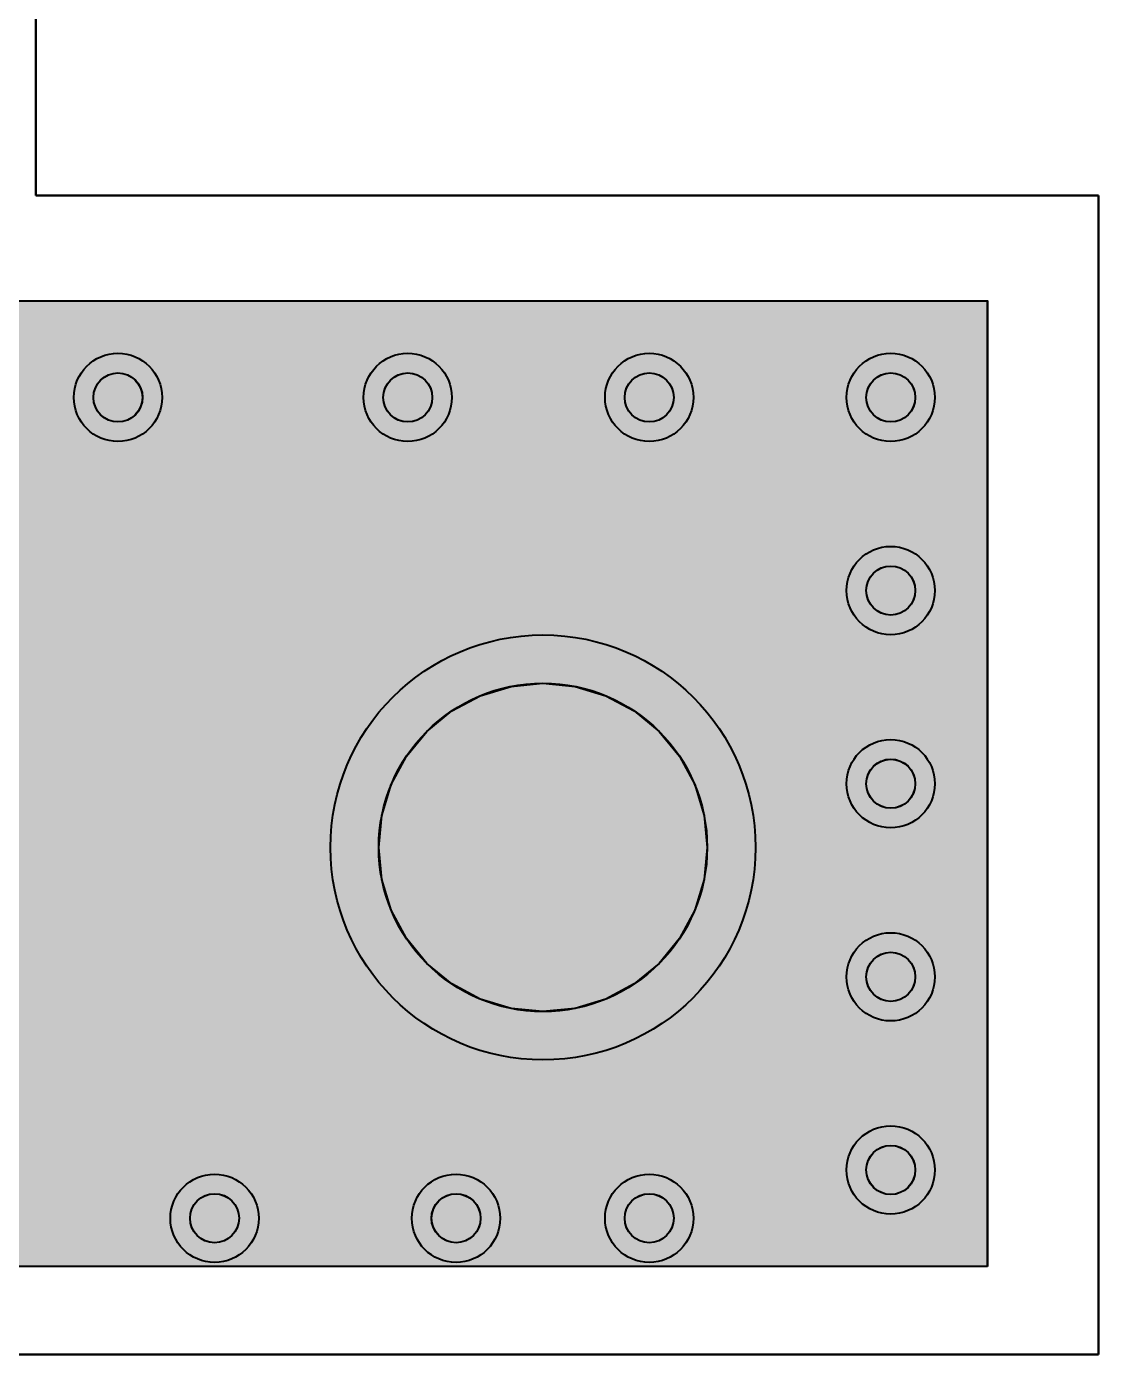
# Model space of a CAD drawing. Header units: millimetres. Extents: x 3.5 to 53, y 2.8 to 30.3.
# Drawn here: x 41.87 to 52.97, y 2.82 to 16.57 of the extents above; entities that cross this region are included whole.
import ezdxf

# ---------------------------------------------------------------- set-up
doc = ezdxf.new("R2010")
doc.units = ezdxf.units.MM
for name, color, linetype in [('bottom_copper', 7, 'Continuous'), ('bottom_silk', 7, 'Continuous'), ('drill_plated', 7, 'Continuous'), ('outline', 7, 'Continuous'), ('top_copper', 7, 'Continuous'), ('top_silk', 7, 'Continuous')]:
    doc.layers.add(name, color=color, linetype=linetype)

# ---------------------------------------------------------------- blocks, each defined once
blk = doc.blocks.new('Block3177')
at = {"layer": 'bottom_copper', "lineweight": 40}
blk.add_hatch(color=7, dxfattribs=at).paths.add_polyline_path([(23.488, 0), (12.488, 0), (12.488, 10), (23.488, 10), (23.488, 0)], flags=0)
at = {"layer": 'bottom_copper', "color": 7, "lineweight": 40}
blk.add_lwpolyline([(23.488, 0), (12.488, 0), (12.488, 10), (23.488, 10), (23.488, 0)], close=True, dxfattribs=at)
blk = doc.blocks.new('Block15967')
at = {"layer": 'top_copper', "lineweight": 40}
blk.add_hatch(color=7, dxfattribs=at).paths.add_polyline_path([(23.38, 0), (12.38, 0), (12.38, 10), (23.38, 10), (23.38, 0)], flags=0)
at = {"layer": 'top_copper', "color": 7, "lineweight": 40}
blk.add_lwpolyline([(23.38, 0), (12.38, 0), (12.38, 10), (23.38, 10), (23.38, 0)], close=True, dxfattribs=at)

msp = doc.modelspace()

# ---------------------------------------------------------------- hatches: boundary and pattern name
at = {"layer": 'bottom_copper', "lineweight": 40}
for points in [[(43.069, 12.678), (43.055, 12.63), (43.031, 12.586), (43, 12.547), (42.961, 12.516), (42.918, 12.492), (42.87, 12.478), (42.82, 12.473), (42.771, 12.478), (42.723, 12.492), (42.679, 12.516), (42.641, 12.547), (42.609, 12.586), (42.586, 12.63), (42.571, 12.678), (42.566, 12.727), (42.571, 12.777), (42.586, 12.824), (42.609, 12.868), (42.641, 12.907), (42.679, 12.938), (42.723, 12.962), (42.771, 12.976), (42.82, 12.981), (42.87, 12.976), (42.918, 12.962), (42.961, 12.938), (43, 12.907), (43.031, 12.868), (43.055, 12.824), (43.069, 12.777), (43.074, 12.727), (43.069, 12.678)], [(46.069, 12.678), (46.055, 12.63), (46.031, 12.586), (46, 12.547), (45.961, 12.516), (45.918, 12.492), (45.87, 12.478), (45.82, 12.473), (45.771, 12.478), (45.723, 12.492), (45.679, 12.516), (45.641, 12.547), (45.609, 12.586), (45.586, 12.63), (45.571, 12.678), (45.566, 12.727), (45.571, 12.777), (45.586, 12.824), (45.609, 12.868), (45.641, 12.907), (45.679, 12.938), (45.723, 12.962), (45.771, 12.976), (45.82, 12.981), (45.87, 12.976), (45.918, 12.962), (45.961, 12.938), (46, 12.907), (46.031, 12.868), (46.055, 12.824), (46.069, 12.777), (46.074, 12.727), (46.069, 12.678)], [(48.569, 12.678), (48.555, 12.63), (48.531, 12.586), (48.5, 12.547), (48.461, 12.516), (48.418, 12.492), (48.37, 12.478), (48.32, 12.473), (48.271, 12.478), (48.223, 12.492), (48.179, 12.516), (48.141, 12.547), (48.109, 12.586), (48.086, 12.63), (48.071, 12.678), (48.066, 12.727), (48.071, 12.777), (48.086, 12.824), (48.109, 12.868), (48.141, 12.907), (48.179, 12.938), (48.223, 12.962), (48.271, 12.976), (48.32, 12.981), (48.37, 12.976), (48.418, 12.962), (48.461, 12.938), (48.5, 12.907), (48.531, 12.868), (48.555, 12.824), (48.569, 12.777), (48.574, 12.727), (48.569, 12.678)], [(51.069, 12.678), (51.055, 12.63), (51.031, 12.586), (51, 12.547), (50.961, 12.516), (50.918, 12.492), (50.87, 12.478), (50.82, 12.473), (50.771, 12.478), (50.723, 12.492), (50.679, 12.516), (50.641, 12.547), (50.609, 12.586), (50.586, 12.63), (50.571, 12.678), (50.566, 12.727), (50.571, 12.777), (50.586, 12.824), (50.609, 12.868), (50.641, 12.907), (50.679, 12.938), (50.723, 12.962), (50.771, 12.976), (50.82, 12.981), (50.87, 12.976), (50.918, 12.962), (50.961, 12.938), (51, 12.907), (51.031, 12.868), (51.055, 12.824), (51.069, 12.777), (51.074, 12.727), (51.069, 12.678)], [(51.069, 10.678), (51.055, 10.63), (51.031, 10.586), (51, 10.547), (50.961, 10.516), (50.918, 10.492), (50.87, 10.478), (50.82, 10.473), (50.771, 10.478), (50.723, 10.492), (50.679, 10.516), (50.641, 10.547), (50.609, 10.586), (50.586, 10.63), (50.571, 10.678), (50.566, 10.727), (50.571, 10.777), (50.586, 10.824), (50.609, 10.868), (50.641, 10.907), (50.679, 10.938), (50.723, 10.962), (50.771, 10.976), (50.82, 10.981), (50.87, 10.976), (50.918, 10.962), (50.961, 10.938), (51, 10.907), (51.031, 10.868), (51.055, 10.824), (51.069, 10.777), (51.074, 10.727), (51.069, 10.678)], [(48.888, 7.735), (48.791, 7.417), (48.634, 7.123), (48.422, 6.865), (48.165, 6.654), (47.871, 6.497), (47.552, 6.4), (47.22, 6.367), (46.889, 6.4), (46.57, 6.497), (46.276, 6.654), (46.018, 6.865), (45.807, 7.123), (45.65, 7.417), (45.553, 7.735), (45.52, 8.067), (45.553, 8.399), (45.65, 8.718), (45.807, 9.012), (46.018, 9.269), (46.276, 9.481), (46.57, 9.638), (46.889, 9.734), (47.22, 9.767), (47.552, 9.734), (47.871, 9.638), (48.165, 9.481), (48.422, 9.269), (48.634, 9.012), (48.791, 8.718), (48.888, 8.399), (48.92, 8.067), (48.888, 7.735)], [(51.069, 8.678), (51.055, 8.63), (51.031, 8.586), (51, 8.547), (50.961, 8.516), (50.918, 8.492), (50.87, 8.478), (50.82, 8.473), (50.771, 8.478), (50.723, 8.492), (50.679, 8.516), (50.641, 8.547), (50.609, 8.586), (50.586, 8.63), (50.571, 8.678), (50.566, 8.727), (50.571, 8.777), (50.586, 8.824), (50.609, 8.868), (50.641, 8.907), (50.679, 8.938), (50.723, 8.962), (50.771, 8.976), (50.82, 8.981), (50.87, 8.976), (50.918, 8.962), (50.961, 8.938), (51, 8.907), (51.031, 8.868), (51.055, 8.824), (51.069, 8.777), (51.074, 8.727), (51.069, 8.678)], [(51.069, 6.678), (51.055, 6.63), (51.031, 6.586), (51, 6.547), (50.961, 6.516), (50.918, 6.492), (50.87, 6.478), (50.82, 6.473), (50.771, 6.478), (50.723, 6.492), (50.679, 6.516), (50.641, 6.547), (50.609, 6.586), (50.586, 6.63), (50.571, 6.678), (50.566, 6.727), (50.571, 6.777), (50.586, 6.824), (50.609, 6.868), (50.641, 6.907), (50.679, 6.938), (50.723, 6.962), (50.771, 6.976), (50.82, 6.981), (50.87, 6.976), (50.918, 6.962), (50.961, 6.938), (51, 6.907), (51.031, 6.868), (51.055, 6.824), (51.069, 6.777), (51.074, 6.727), (51.069, 6.678)], [(51.069, 4.678), (51.055, 4.63), (51.031, 4.586), (51, 4.548), (50.961, 4.516), (50.918, 4.493), (50.87, 4.478), (50.82, 4.473), (50.771, 4.478), (50.723, 4.493), (50.679, 4.516), (50.641, 4.548), (50.609, 4.586), (50.586, 4.63), (50.571, 4.678), (50.566, 4.727), (50.571, 4.777), (50.586, 4.825), (50.609, 4.868), (50.641, 4.907), (50.679, 4.938), (50.723, 4.962), (50.771, 4.976), (50.82, 4.981), (50.87, 4.976), (50.918, 4.962), (50.961, 4.938), (51, 4.907), (51.031, 4.868), (51.055, 4.825), (51.069, 4.777), (51.074, 4.727), (51.069, 4.678)], [(44.069, 4.178), (44.055, 4.13), (44.031, 4.086), (44, 4.047), (43.961, 4.016), (43.918, 3.992), (43.87, 3.978), (43.82, 3.973), (43.771, 3.978), (43.723, 3.992), (43.679, 4.016), (43.641, 4.047), (43.609, 4.086), (43.586, 4.13), (43.571, 4.178), (43.566, 4.227), (43.571, 4.277), (43.586, 4.324), (43.609, 4.368), (43.641, 4.407), (43.679, 4.438), (43.723, 4.462), (43.771, 4.476), (43.82, 4.481), (43.87, 4.476), (43.918, 4.462), (43.961, 4.438), (44, 4.407), (44.031, 4.368), (44.055, 4.324), (44.069, 4.277), (44.074, 4.227), (44.069, 4.178)], [(46.569, 4.178), (46.555, 4.13), (46.531, 4.086), (46.5, 4.047), (46.461, 4.016), (46.418, 3.992), (46.37, 3.978), (46.32, 3.973), (46.271, 3.978), (46.223, 3.992), (46.179, 4.016), (46.141, 4.047), (46.109, 4.086), (46.086, 4.13), (46.071, 4.178), (46.066, 4.227), (46.071, 4.277), (46.086, 4.324), (46.109, 4.368), (46.141, 4.407), (46.179, 4.438), (46.223, 4.462), (46.271, 4.476), (46.32, 4.481), (46.37, 4.476), (46.418, 4.462), (46.461, 4.438), (46.5, 4.407), (46.531, 4.368), (46.555, 4.324), (46.569, 4.277), (46.574, 4.227), (46.569, 4.178)], [(48.569, 4.178), (48.555, 4.13), (48.531, 4.086), (48.5, 4.047), (48.461, 4.016), (48.418, 3.992), (48.37, 3.978), (48.32, 3.973), (48.271, 3.978), (48.223, 3.992), (48.179, 4.016), (48.141, 4.047), (48.109, 4.086), (48.086, 4.13), (48.071, 4.178), (48.066, 4.227), (48.071, 4.277), (48.086, 4.324), (48.109, 4.368), (48.141, 4.407), (48.179, 4.438), (48.223, 4.462), (48.271, 4.476), (48.32, 4.481), (48.37, 4.476), (48.418, 4.462), (48.461, 4.438), (48.5, 4.407), (48.531, 4.368), (48.555, 4.324), (48.569, 4.277), (48.574, 4.227), (48.569, 4.178)]]:
    msp.add_hatch(color=7, dxfattribs=at).paths.add_polyline_path(points, flags=0)
at = {"layer": 'drill_plated', "lineweight": 40}
for points in [[(43.069, 12.678), (43.055, 12.63), (43.031, 12.586), (43, 12.547), (42.961, 12.516), (42.918, 12.492), (42.87, 12.478), (42.82, 12.473), (42.771, 12.478), (42.723, 12.492), (42.679, 12.516), (42.641, 12.547), (42.609, 12.586), (42.586, 12.63), (42.571, 12.678), (42.566, 12.727), (42.571, 12.777), (42.586, 12.824), (42.609, 12.868), (42.641, 12.907), (42.679, 12.938), (42.723, 12.962), (42.771, 12.976), (42.82, 12.981), (42.87, 12.976), (42.918, 12.962), (42.961, 12.938), (43, 12.907), (43.031, 12.868), (43.055, 12.824), (43.069, 12.777), (43.074, 12.727), (43.069, 12.678)], [(46.069, 12.678), (46.055, 12.63), (46.031, 12.586), (46, 12.547), (45.961, 12.516), (45.918, 12.492), (45.87, 12.478), (45.82, 12.473), (45.771, 12.478), (45.723, 12.492), (45.679, 12.516), (45.641, 12.547), (45.609, 12.586), (45.586, 12.63), (45.571, 12.678), (45.566, 12.727), (45.571, 12.777), (45.586, 12.824), (45.609, 12.868), (45.641, 12.907), (45.679, 12.938), (45.723, 12.962), (45.771, 12.976), (45.82, 12.981), (45.87, 12.976), (45.918, 12.962), (45.961, 12.938), (46, 12.907), (46.031, 12.868), (46.055, 12.824), (46.069, 12.777), (46.074, 12.727), (46.069, 12.678)], [(48.569, 12.678), (48.555, 12.63), (48.531, 12.586), (48.5, 12.547), (48.461, 12.516), (48.418, 12.492), (48.37, 12.478), (48.32, 12.473), (48.271, 12.478), (48.223, 12.492), (48.179, 12.516), (48.141, 12.547), (48.109, 12.586), (48.086, 12.63), (48.071, 12.678), (48.066, 12.727), (48.071, 12.777), (48.086, 12.824), (48.109, 12.868), (48.141, 12.907), (48.179, 12.938), (48.223, 12.962), (48.271, 12.976), (48.32, 12.981), (48.37, 12.976), (48.418, 12.962), (48.461, 12.938), (48.5, 12.907), (48.531, 12.868), (48.555, 12.824), (48.569, 12.777), (48.574, 12.727), (48.569, 12.678)], [(51.069, 12.678), (51.055, 12.63), (51.031, 12.586), (51, 12.547), (50.961, 12.516), (50.918, 12.492), (50.87, 12.478), (50.82, 12.473), (50.771, 12.478), (50.723, 12.492), (50.679, 12.516), (50.641, 12.547), (50.609, 12.586), (50.586, 12.63), (50.571, 12.678), (50.566, 12.727), (50.571, 12.777), (50.586, 12.824), (50.609, 12.868), (50.641, 12.907), (50.679, 12.938), (50.723, 12.962), (50.771, 12.976), (50.82, 12.981), (50.87, 12.976), (50.918, 12.962), (50.961, 12.938), (51, 12.907), (51.031, 12.868), (51.055, 12.824), (51.069, 12.777), (51.074, 12.727), (51.069, 12.678)], [(51.069, 10.678), (51.055, 10.63), (51.031, 10.586), (51, 10.547), (50.961, 10.516), (50.918, 10.492), (50.87, 10.478), (50.82, 10.473), (50.771, 10.478), (50.723, 10.492), (50.679, 10.516), (50.641, 10.547), (50.609, 10.586), (50.586, 10.63), (50.571, 10.678), (50.566, 10.727), (50.571, 10.777), (50.586, 10.824), (50.609, 10.868), (50.641, 10.907), (50.679, 10.938), (50.723, 10.962), (50.771, 10.976), (50.82, 10.981), (50.87, 10.976), (50.918, 10.962), (50.961, 10.938), (51, 10.907), (51.031, 10.868), (51.055, 10.824), (51.069, 10.777), (51.074, 10.727), (51.069, 10.678)], [(48.888, 7.735), (48.791, 7.417), (48.634, 7.123), (48.422, 6.865), (48.165, 6.654), (47.871, 6.497), (47.552, 6.4), (47.22, 6.367), (46.889, 6.4), (46.57, 6.497), (46.276, 6.654), (46.018, 6.865), (45.807, 7.123), (45.65, 7.417), (45.553, 7.735), (45.52, 8.067), (45.553, 8.399), (45.65, 8.718), (45.807, 9.012), (46.018, 9.269), (46.276, 9.481), (46.57, 9.638), (46.889, 9.734), (47.22, 9.767), (47.552, 9.734), (47.871, 9.638), (48.165, 9.481), (48.422, 9.269), (48.634, 9.012), (48.791, 8.718), (48.888, 8.399), (48.92, 8.067), (48.888, 7.735)], [(51.069, 8.678), (51.055, 8.63), (51.031, 8.586), (51, 8.547), (50.961, 8.516), (50.918, 8.492), (50.87, 8.478), (50.82, 8.473), (50.771, 8.478), (50.723, 8.492), (50.679, 8.516), (50.641, 8.547), (50.609, 8.586), (50.586, 8.63), (50.571, 8.678), (50.566, 8.727), (50.571, 8.777), (50.586, 8.824), (50.609, 8.868), (50.641, 8.907), (50.679, 8.938), (50.723, 8.962), (50.771, 8.976), (50.82, 8.981), (50.87, 8.976), (50.918, 8.962), (50.961, 8.938), (51, 8.907), (51.031, 8.868), (51.055, 8.824), (51.069, 8.777), (51.074, 8.727), (51.069, 8.678)], [(51.069, 6.678), (51.055, 6.63), (51.031, 6.586), (51, 6.547), (50.961, 6.516), (50.918, 6.492), (50.87, 6.478), (50.82, 6.473), (50.771, 6.478), (50.723, 6.492), (50.679, 6.516), (50.641, 6.547), (50.609, 6.586), (50.586, 6.63), (50.571, 6.678), (50.566, 6.727), (50.571, 6.777), (50.586, 6.824), (50.609, 6.868), (50.641, 6.907), (50.679, 6.938), (50.723, 6.962), (50.771, 6.976), (50.82, 6.981), (50.87, 6.976), (50.918, 6.962), (50.961, 6.938), (51, 6.907), (51.031, 6.868), (51.055, 6.824), (51.069, 6.777), (51.074, 6.727), (51.069, 6.678)], [(51.069, 4.678), (51.055, 4.63), (51.031, 4.586), (51, 4.548), (50.961, 4.516), (50.918, 4.493), (50.87, 4.478), (50.82, 4.473), (50.771, 4.478), (50.723, 4.493), (50.679, 4.516), (50.641, 4.548), (50.609, 4.586), (50.586, 4.63), (50.571, 4.678), (50.566, 4.727), (50.571, 4.777), (50.586, 4.825), (50.609, 4.868), (50.641, 4.907), (50.679, 4.938), (50.723, 4.962), (50.771, 4.976), (50.82, 4.981), (50.87, 4.976), (50.918, 4.962), (50.961, 4.938), (51, 4.907), (51.031, 4.868), (51.055, 4.825), (51.069, 4.777), (51.074, 4.727), (51.069, 4.678)], [(44.069, 4.178), (44.055, 4.13), (44.031, 4.086), (44, 4.047), (43.961, 4.016), (43.918, 3.992), (43.87, 3.978), (43.82, 3.973), (43.771, 3.978), (43.723, 3.992), (43.679, 4.016), (43.641, 4.047), (43.609, 4.086), (43.586, 4.13), (43.571, 4.178), (43.566, 4.227), (43.571, 4.277), (43.586, 4.324), (43.609, 4.368), (43.641, 4.407), (43.679, 4.438), (43.723, 4.462), (43.771, 4.476), (43.82, 4.481), (43.87, 4.476), (43.918, 4.462), (43.961, 4.438), (44, 4.407), (44.031, 4.368), (44.055, 4.324), (44.069, 4.277), (44.074, 4.227), (44.069, 4.178)], [(46.569, 4.178), (46.555, 4.13), (46.531, 4.086), (46.5, 4.047), (46.461, 4.016), (46.418, 3.992), (46.37, 3.978), (46.32, 3.973), (46.271, 3.978), (46.223, 3.992), (46.179, 4.016), (46.141, 4.047), (46.109, 4.086), (46.086, 4.13), (46.071, 4.178), (46.066, 4.227), (46.071, 4.277), (46.086, 4.324), (46.109, 4.368), (46.141, 4.407), (46.179, 4.438), (46.223, 4.462), (46.271, 4.476), (46.32, 4.481), (46.37, 4.476), (46.418, 4.462), (46.461, 4.438), (46.5, 4.407), (46.531, 4.368), (46.555, 4.324), (46.569, 4.277), (46.574, 4.227), (46.569, 4.178)], [(48.569, 4.178), (48.555, 4.13), (48.531, 4.086), (48.5, 4.047), (48.461, 4.016), (48.418, 3.992), (48.37, 3.978), (48.32, 3.973), (48.271, 3.978), (48.223, 3.992), (48.179, 4.016), (48.141, 4.047), (48.109, 4.086), (48.086, 4.13), (48.071, 4.178), (48.066, 4.227), (48.071, 4.277), (48.086, 4.324), (48.109, 4.368), (48.141, 4.407), (48.179, 4.438), (48.223, 4.462), (48.271, 4.476), (48.32, 4.481), (48.37, 4.476), (48.418, 4.462), (48.461, 4.438), (48.5, 4.407), (48.531, 4.368), (48.555, 4.324), (48.569, 4.277), (48.574, 4.227), (48.569, 4.178)]]:
    msp.add_hatch(color=7, dxfattribs=at).paths.add_polyline_path(points, flags=0)
at = {"layer": 'top_copper', "lineweight": 40}
for points in [[(43.069, 12.678), (43.055, 12.63), (43.031, 12.586), (43, 12.547), (42.961, 12.516), (42.918, 12.492), (42.87, 12.478), (42.82, 12.473), (42.771, 12.478), (42.723, 12.492), (42.679, 12.516), (42.641, 12.547), (42.609, 12.586), (42.586, 12.63), (42.571, 12.678), (42.566, 12.727), (42.571, 12.777), (42.586, 12.824), (42.609, 12.868), (42.641, 12.907), (42.679, 12.938), (42.723, 12.962), (42.771, 12.976), (42.82, 12.981), (42.87, 12.976), (42.918, 12.962), (42.961, 12.938), (43, 12.907), (43.031, 12.868), (43.055, 12.824), (43.069, 12.777), (43.074, 12.727), (43.069, 12.678)], [(46.069, 12.678), (46.055, 12.63), (46.031, 12.586), (46, 12.547), (45.961, 12.516), (45.918, 12.492), (45.87, 12.478), (45.82, 12.473), (45.771, 12.478), (45.723, 12.492), (45.679, 12.516), (45.641, 12.547), (45.609, 12.586), (45.586, 12.63), (45.571, 12.678), (45.566, 12.727), (45.571, 12.777), (45.586, 12.824), (45.609, 12.868), (45.641, 12.907), (45.679, 12.938), (45.723, 12.962), (45.771, 12.976), (45.82, 12.981), (45.87, 12.976), (45.918, 12.962), (45.961, 12.938), (46, 12.907), (46.031, 12.868), (46.055, 12.824), (46.069, 12.777), (46.074, 12.727), (46.069, 12.678)], [(48.569, 12.678), (48.555, 12.63), (48.531, 12.586), (48.5, 12.547), (48.461, 12.516), (48.418, 12.492), (48.37, 12.478), (48.32, 12.473), (48.271, 12.478), (48.223, 12.492), (48.179, 12.516), (48.141, 12.547), (48.109, 12.586), (48.086, 12.63), (48.071, 12.678), (48.066, 12.727), (48.071, 12.777), (48.086, 12.824), (48.109, 12.868), (48.141, 12.907), (48.179, 12.938), (48.223, 12.962), (48.271, 12.976), (48.32, 12.981), (48.37, 12.976), (48.418, 12.962), (48.461, 12.938), (48.5, 12.907), (48.531, 12.868), (48.555, 12.824), (48.569, 12.777), (48.574, 12.727), (48.569, 12.678)], [(51.069, 12.678), (51.055, 12.63), (51.031, 12.586), (51, 12.547), (50.961, 12.516), (50.918, 12.492), (50.87, 12.478), (50.82, 12.473), (50.771, 12.478), (50.723, 12.492), (50.679, 12.516), (50.641, 12.547), (50.609, 12.586), (50.586, 12.63), (50.571, 12.678), (50.566, 12.727), (50.571, 12.777), (50.586, 12.824), (50.609, 12.868), (50.641, 12.907), (50.679, 12.938), (50.723, 12.962), (50.771, 12.976), (50.82, 12.981), (50.87, 12.976), (50.918, 12.962), (50.961, 12.938), (51, 12.907), (51.031, 12.868), (51.055, 12.824), (51.069, 12.777), (51.074, 12.727), (51.069, 12.678)], [(51.069, 10.678), (51.055, 10.63), (51.031, 10.586), (51, 10.547), (50.961, 10.516), (50.918, 10.492), (50.87, 10.478), (50.82, 10.473), (50.771, 10.478), (50.723, 10.492), (50.679, 10.516), (50.641, 10.547), (50.609, 10.586), (50.586, 10.63), (50.571, 10.678), (50.566, 10.727), (50.571, 10.777), (50.586, 10.824), (50.609, 10.868), (50.641, 10.907), (50.679, 10.938), (50.723, 10.962), (50.771, 10.976), (50.82, 10.981), (50.87, 10.976), (50.918, 10.962), (50.961, 10.938), (51, 10.907), (51.031, 10.868), (51.055, 10.824), (51.069, 10.777), (51.074, 10.727), (51.069, 10.678)], [(48.888, 7.735), (48.791, 7.417), (48.634, 7.123), (48.422, 6.865), (48.165, 6.654), (47.871, 6.497), (47.552, 6.4), (47.22, 6.367), (46.889, 6.4), (46.57, 6.497), (46.276, 6.654), (46.018, 6.865), (45.807, 7.123), (45.65, 7.417), (45.553, 7.735), (45.52, 8.067), (45.553, 8.399), (45.65, 8.718), (45.807, 9.012), (46.018, 9.269), (46.276, 9.481), (46.57, 9.638), (46.889, 9.734), (47.22, 9.767), (47.552, 9.734), (47.871, 9.638), (48.165, 9.481), (48.422, 9.269), (48.634, 9.012), (48.791, 8.718), (48.888, 8.399), (48.92, 8.067), (48.888, 7.735)], [(51.069, 8.678), (51.055, 8.63), (51.031, 8.586), (51, 8.547), (50.961, 8.516), (50.918, 8.492), (50.87, 8.478), (50.82, 8.473), (50.771, 8.478), (50.723, 8.492), (50.679, 8.516), (50.641, 8.547), (50.609, 8.586), (50.586, 8.63), (50.571, 8.678), (50.566, 8.727), (50.571, 8.777), (50.586, 8.824), (50.609, 8.868), (50.641, 8.907), (50.679, 8.938), (50.723, 8.962), (50.771, 8.976), (50.82, 8.981), (50.87, 8.976), (50.918, 8.962), (50.961, 8.938), (51, 8.907), (51.031, 8.868), (51.055, 8.824), (51.069, 8.777), (51.074, 8.727), (51.069, 8.678)], [(51.069, 6.678), (51.055, 6.63), (51.031, 6.586), (51, 6.547), (50.961, 6.516), (50.918, 6.492), (50.87, 6.478), (50.82, 6.473), (50.771, 6.478), (50.723, 6.492), (50.679, 6.516), (50.641, 6.547), (50.609, 6.586), (50.586, 6.63), (50.571, 6.678), (50.566, 6.727), (50.571, 6.777), (50.586, 6.824), (50.609, 6.868), (50.641, 6.907), (50.679, 6.938), (50.723, 6.962), (50.771, 6.976), (50.82, 6.981), (50.87, 6.976), (50.918, 6.962), (50.961, 6.938), (51, 6.907), (51.031, 6.868), (51.055, 6.824), (51.069, 6.777), (51.074, 6.727), (51.069, 6.678)], [(51.069, 4.678), (51.055, 4.63), (51.031, 4.586), (51, 4.548), (50.961, 4.516), (50.918, 4.493), (50.87, 4.478), (50.82, 4.473), (50.771, 4.478), (50.723, 4.493), (50.679, 4.516), (50.641, 4.548), (50.609, 4.586), (50.586, 4.63), (50.571, 4.678), (50.566, 4.727), (50.571, 4.777), (50.586, 4.825), (50.609, 4.868), (50.641, 4.907), (50.679, 4.938), (50.723, 4.962), (50.771, 4.976), (50.82, 4.981), (50.87, 4.976), (50.918, 4.962), (50.961, 4.938), (51, 4.907), (51.031, 4.868), (51.055, 4.825), (51.069, 4.777), (51.074, 4.727), (51.069, 4.678)], [(44.069, 4.178), (44.055, 4.13), (44.031, 4.086), (44, 4.047), (43.961, 4.016), (43.918, 3.992), (43.87, 3.978), (43.82, 3.973), (43.771, 3.978), (43.723, 3.992), (43.679, 4.016), (43.641, 4.047), (43.609, 4.086), (43.586, 4.13), (43.571, 4.178), (43.566, 4.227), (43.571, 4.277), (43.586, 4.324), (43.609, 4.368), (43.641, 4.407), (43.679, 4.438), (43.723, 4.462), (43.771, 4.476), (43.82, 4.481), (43.87, 4.476), (43.918, 4.462), (43.961, 4.438), (44, 4.407), (44.031, 4.368), (44.055, 4.324), (44.069, 4.277), (44.074, 4.227), (44.069, 4.178)], [(46.569, 4.178), (46.555, 4.13), (46.531, 4.086), (46.5, 4.047), (46.461, 4.016), (46.418, 3.992), (46.37, 3.978), (46.32, 3.973), (46.271, 3.978), (46.223, 3.992), (46.179, 4.016), (46.141, 4.047), (46.109, 4.086), (46.086, 4.13), (46.071, 4.178), (46.066, 4.227), (46.071, 4.277), (46.086, 4.324), (46.109, 4.368), (46.141, 4.407), (46.179, 4.438), (46.223, 4.462), (46.271, 4.476), (46.32, 4.481), (46.37, 4.476), (46.418, 4.462), (46.461, 4.438), (46.5, 4.407), (46.531, 4.368), (46.555, 4.324), (46.569, 4.277), (46.574, 4.227), (46.569, 4.178)], [(48.569, 4.178), (48.555, 4.13), (48.531, 4.086), (48.5, 4.047), (48.461, 4.016), (48.418, 3.992), (48.37, 3.978), (48.32, 3.973), (48.271, 3.978), (48.223, 3.992), (48.179, 4.016), (48.141, 4.047), (48.109, 4.086), (48.086, 4.13), (48.071, 4.178), (48.066, 4.227), (48.071, 4.277), (48.086, 4.324), (48.109, 4.368), (48.141, 4.407), (48.179, 4.438), (48.223, 4.462), (48.271, 4.476), (48.32, 4.481), (48.37, 4.476), (48.418, 4.462), (48.461, 4.438), (48.5, 4.407), (48.531, 4.368), (48.555, 4.324), (48.569, 4.277), (48.574, 4.227), (48.569, 4.178)]]:
    msp.add_hatch(color=7, dxfattribs=at).paths.add_polyline_path(points, flags=0)

# ---------------------------------------------------------------- linework, layer by layer
at = {"layer": 'bottom_copper', "color": 7, "lineweight": 40}
for p, q in [((40.82, 13.727), (51.82, 13.727)), ((51.82, 13.727), (51.82, 3.727)), ((51.82, 3.727), (28.219, 3.727))]:
    msp.add_line(p, q, dxfattribs=at)
for points in [[(43.069, 12.678), (43.055, 12.63), (43.031, 12.586), (43, 12.547), (42.961, 12.516), (42.918, 12.492), (42.87, 12.478), (42.82, 12.473), (42.771, 12.478), (42.723, 12.492), (42.679, 12.516), (42.641, 12.547), (42.609, 12.586), (42.586, 12.63), (42.571, 12.678), (42.566, 12.727), (42.571, 12.777), (42.586, 12.824), (42.609, 12.868), (42.641, 12.907), (42.679, 12.938), (42.723, 12.962), (42.771, 12.976), (42.82, 12.981), (42.87, 12.976), (42.918, 12.962), (42.961, 12.938), (43, 12.907), (43.031, 12.868), (43.055, 12.824), (43.069, 12.777), (43.074, 12.727), (43.069, 12.678)], [(46.069, 12.678), (46.055, 12.63), (46.031, 12.586), (46, 12.547), (45.961, 12.516), (45.918, 12.492), (45.87, 12.478), (45.82, 12.473), (45.771, 12.478), (45.723, 12.492), (45.679, 12.516), (45.641, 12.547), (45.609, 12.586), (45.586, 12.63), (45.571, 12.678), (45.566, 12.727), (45.571, 12.777), (45.586, 12.824), (45.609, 12.868), (45.641, 12.907), (45.679, 12.938), (45.723, 12.962), (45.771, 12.976), (45.82, 12.981), (45.87, 12.976), (45.918, 12.962), (45.961, 12.938), (46, 12.907), (46.031, 12.868), (46.055, 12.824), (46.069, 12.777), (46.074, 12.727), (46.069, 12.678)], [(48.569, 12.678), (48.555, 12.63), (48.531, 12.586), (48.5, 12.547), (48.461, 12.516), (48.418, 12.492), (48.37, 12.478), (48.32, 12.473), (48.271, 12.478), (48.223, 12.492), (48.179, 12.516), (48.141, 12.547), (48.109, 12.586), (48.086, 12.63), (48.071, 12.678), (48.066, 12.727), (48.071, 12.777), (48.086, 12.824), (48.109, 12.868), (48.141, 12.907), (48.179, 12.938), (48.223, 12.962), (48.271, 12.976), (48.32, 12.981), (48.37, 12.976), (48.418, 12.962), (48.461, 12.938), (48.5, 12.907), (48.531, 12.868), (48.555, 12.824), (48.569, 12.777), (48.574, 12.727), (48.569, 12.678)], [(51.069, 12.678), (51.055, 12.63), (51.031, 12.586), (51, 12.547), (50.961, 12.516), (50.918, 12.492), (50.87, 12.478), (50.82, 12.473), (50.771, 12.478), (50.723, 12.492), (50.679, 12.516), (50.641, 12.547), (50.609, 12.586), (50.586, 12.63), (50.571, 12.678), (50.566, 12.727), (50.571, 12.777), (50.586, 12.824), (50.609, 12.868), (50.641, 12.907), (50.679, 12.938), (50.723, 12.962), (50.771, 12.976), (50.82, 12.981), (50.87, 12.976), (50.918, 12.962), (50.961, 12.938), (51, 12.907), (51.031, 12.868), (51.055, 12.824), (51.069, 12.777), (51.074, 12.727), (51.069, 12.678)], [(51.069, 10.678), (51.055, 10.63), (51.031, 10.586), (51, 10.547), (50.961, 10.516), (50.918, 10.492), (50.87, 10.478), (50.82, 10.473), (50.771, 10.478), (50.723, 10.492), (50.679, 10.516), (50.641, 10.547), (50.609, 10.586), (50.586, 10.63), (50.571, 10.678), (50.566, 10.727), (50.571, 10.777), (50.586, 10.824), (50.609, 10.868), (50.641, 10.907), (50.679, 10.938), (50.723, 10.962), (50.771, 10.976), (50.82, 10.981), (50.87, 10.976), (50.918, 10.962), (50.961, 10.938), (51, 10.907), (51.031, 10.868), (51.055, 10.824), (51.069, 10.777), (51.074, 10.727), (51.069, 10.678)], [(48.888, 7.735), (48.791, 7.417), (48.634, 7.123), (48.422, 6.865), (48.165, 6.654), (47.871, 6.497), (47.552, 6.4), (47.22, 6.367), (46.889, 6.4), (46.57, 6.497), (46.276, 6.654), (46.018, 6.865), (45.807, 7.123), (45.65, 7.417), (45.553, 7.735), (45.52, 8.067), (45.553, 8.399), (45.65, 8.718), (45.807, 9.012), (46.018, 9.269), (46.276, 9.481), (46.57, 9.638), (46.889, 9.734), (47.22, 9.767), (47.552, 9.734), (47.871, 9.638), (48.165, 9.481), (48.422, 9.269), (48.634, 9.012), (48.791, 8.718), (48.888, 8.399), (48.92, 8.067), (48.888, 7.735)], [(51.069, 8.678), (51.055, 8.63), (51.031, 8.586), (51, 8.547), (50.961, 8.516), (50.918, 8.492), (50.87, 8.478), (50.82, 8.473), (50.771, 8.478), (50.723, 8.492), (50.679, 8.516), (50.641, 8.547), (50.609, 8.586), (50.586, 8.63), (50.571, 8.678), (50.566, 8.727), (50.571, 8.777), (50.586, 8.824), (50.609, 8.868), (50.641, 8.907), (50.679, 8.938), (50.723, 8.962), (50.771, 8.976), (50.82, 8.981), (50.87, 8.976), (50.918, 8.962), (50.961, 8.938), (51, 8.907), (51.031, 8.868), (51.055, 8.824), (51.069, 8.777), (51.074, 8.727), (51.069, 8.678)], [(51.069, 6.678), (51.055, 6.63), (51.031, 6.586), (51, 6.547), (50.961, 6.516), (50.918, 6.492), (50.87, 6.478), (50.82, 6.473), (50.771, 6.478), (50.723, 6.492), (50.679, 6.516), (50.641, 6.547), (50.609, 6.586), (50.586, 6.63), (50.571, 6.678), (50.566, 6.727), (50.571, 6.777), (50.586, 6.824), (50.609, 6.868), (50.641, 6.907), (50.679, 6.938), (50.723, 6.962), (50.771, 6.976), (50.82, 6.981), (50.87, 6.976), (50.918, 6.962), (50.961, 6.938), (51, 6.907), (51.031, 6.868), (51.055, 6.824), (51.069, 6.777), (51.074, 6.727), (51.069, 6.678)], [(51.069, 4.678), (51.055, 4.63), (51.031, 4.586), (51, 4.548), (50.961, 4.516), (50.918, 4.493), (50.87, 4.478), (50.82, 4.473), (50.771, 4.478), (50.723, 4.493), (50.679, 4.516), (50.641, 4.548), (50.609, 4.586), (50.586, 4.63), (50.571, 4.678), (50.566, 4.727), (50.571, 4.777), (50.586, 4.825), (50.609, 4.868), (50.641, 4.907), (50.679, 4.938), (50.723, 4.962), (50.771, 4.976), (50.82, 4.981), (50.87, 4.976), (50.918, 4.962), (50.961, 4.938), (51, 4.907), (51.031, 4.868), (51.055, 4.825), (51.069, 4.777), (51.074, 4.727), (51.069, 4.678)], [(44.069, 4.178), (44.055, 4.13), (44.031, 4.086), (44, 4.047), (43.961, 4.016), (43.918, 3.992), (43.87, 3.978), (43.82, 3.973), (43.771, 3.978), (43.723, 3.992), (43.679, 4.016), (43.641, 4.047), (43.609, 4.086), (43.586, 4.13), (43.571, 4.178), (43.566, 4.227), (43.571, 4.277), (43.586, 4.324), (43.609, 4.368), (43.641, 4.407), (43.679, 4.438), (43.723, 4.462), (43.771, 4.476), (43.82, 4.481), (43.87, 4.476), (43.918, 4.462), (43.961, 4.438), (44, 4.407), (44.031, 4.368), (44.055, 4.324), (44.069, 4.277), (44.074, 4.227), (44.069, 4.178)], [(46.569, 4.178), (46.555, 4.13), (46.531, 4.086), (46.5, 4.047), (46.461, 4.016), (46.418, 3.992), (46.37, 3.978), (46.32, 3.973), (46.271, 3.978), (46.223, 3.992), (46.179, 4.016), (46.141, 4.047), (46.109, 4.086), (46.086, 4.13), (46.071, 4.178), (46.066, 4.227), (46.071, 4.277), (46.086, 4.324), (46.109, 4.368), (46.141, 4.407), (46.179, 4.438), (46.223, 4.462), (46.271, 4.476), (46.32, 4.481), (46.37, 4.476), (46.418, 4.462), (46.461, 4.438), (46.5, 4.407), (46.531, 4.368), (46.555, 4.324), (46.569, 4.277), (46.574, 4.227), (46.569, 4.178)], [(48.569, 4.178), (48.555, 4.13), (48.531, 4.086), (48.5, 4.047), (48.461, 4.016), (48.418, 3.992), (48.37, 3.978), (48.32, 3.973), (48.271, 3.978), (48.223, 3.992), (48.179, 4.016), (48.141, 4.047), (48.109, 4.086), (48.086, 4.13), (48.071, 4.178), (48.066, 4.227), (48.071, 4.277), (48.086, 4.324), (48.109, 4.368), (48.141, 4.407), (48.179, 4.438), (48.223, 4.462), (48.271, 4.476), (48.32, 4.481), (48.37, 4.476), (48.418, 4.462), (48.461, 4.438), (48.5, 4.407), (48.531, 4.368), (48.555, 4.324), (48.569, 4.277), (48.574, 4.227), (48.569, 4.178)]]:
    msp.add_lwpolyline(points, close=True, dxfattribs=at)
for centre, major_axis in [((42.82, 12.727), (0.457, 0)), ((45.82, 12.727), (0.457, 0)), ((48.32, 12.727), (0.457, 0)), ((50.82, 12.727), (0.457, 0)), ((42.82, 12.727), (0.254, 0)), ((45.82, 12.727), (0.254, 0)), ((48.32, 12.727), (0.254, 0)), ((50.82, 12.727), (0.254, 0)), ((50.82, 10.727), (0.457, 0)), ((50.82, 10.727), (0.254, 0)), ((47.22, 8.067), (2.2, 0)), ((47.22, 8.067), (1.7, 0)), ((50.82, 8.727), (0.457, 0)), ((50.82, 8.727), (0.254, 0)), ((50.82, 6.727), (0.457, 0)), ((50.82, 6.727), (0.254, 0)), ((50.82, 4.727), (0.457, 0)), ((50.82, 4.727), (0.254, 0)), ((43.82, 4.227), (0.457, 0)), ((46.32, 4.227), (0.457, 0)), ((48.32, 4.227), (0.457, 0)), ((43.82, 4.227), (0.254, 0)), ((46.32, 4.227), (0.254, 0)), ((48.32, 4.227), (0.254, 0))]:
    msp.add_ellipse(centre, major_axis=major_axis, ratio=1, dxfattribs=at)
at = {"layer": 'bottom_silk', "color": 7, "lineweight": 40}
for p, q in [((41.97, 14.817), (41.97, 30.317)), ((52.97, 14.817), (41.97, 14.817)), ((52.97, 2.817), (52.97, 14.817)), ((3.47, 2.817), (52.97, 2.817))]:
    msp.add_line(p, q, dxfattribs=at)
at = {"layer": 'drill_plated', "color": 7, "lineweight": 40}
for points in [[(43.069, 12.678), (43.055, 12.63), (43.031, 12.586), (43, 12.547), (42.961, 12.516), (42.918, 12.492), (42.87, 12.478), (42.82, 12.473), (42.771, 12.478), (42.723, 12.492), (42.679, 12.516), (42.641, 12.547), (42.609, 12.586), (42.586, 12.63), (42.571, 12.678), (42.566, 12.727), (42.571, 12.777), (42.586, 12.824), (42.609, 12.868), (42.641, 12.907), (42.679, 12.938), (42.723, 12.962), (42.771, 12.976), (42.82, 12.981), (42.87, 12.976), (42.918, 12.962), (42.961, 12.938), (43, 12.907), (43.031, 12.868), (43.055, 12.824), (43.069, 12.777), (43.074, 12.727), (43.069, 12.678)], [(46.069, 12.678), (46.055, 12.63), (46.031, 12.586), (46, 12.547), (45.961, 12.516), (45.918, 12.492), (45.87, 12.478), (45.82, 12.473), (45.771, 12.478), (45.723, 12.492), (45.679, 12.516), (45.641, 12.547), (45.609, 12.586), (45.586, 12.63), (45.571, 12.678), (45.566, 12.727), (45.571, 12.777), (45.586, 12.824), (45.609, 12.868), (45.641, 12.907), (45.679, 12.938), (45.723, 12.962), (45.771, 12.976), (45.82, 12.981), (45.87, 12.976), (45.918, 12.962), (45.961, 12.938), (46, 12.907), (46.031, 12.868), (46.055, 12.824), (46.069, 12.777), (46.074, 12.727), (46.069, 12.678)], [(48.569, 12.678), (48.555, 12.63), (48.531, 12.586), (48.5, 12.547), (48.461, 12.516), (48.418, 12.492), (48.37, 12.478), (48.32, 12.473), (48.271, 12.478), (48.223, 12.492), (48.179, 12.516), (48.141, 12.547), (48.109, 12.586), (48.086, 12.63), (48.071, 12.678), (48.066, 12.727), (48.071, 12.777), (48.086, 12.824), (48.109, 12.868), (48.141, 12.907), (48.179, 12.938), (48.223, 12.962), (48.271, 12.976), (48.32, 12.981), (48.37, 12.976), (48.418, 12.962), (48.461, 12.938), (48.5, 12.907), (48.531, 12.868), (48.555, 12.824), (48.569, 12.777), (48.574, 12.727), (48.569, 12.678)], [(51.069, 12.678), (51.055, 12.63), (51.031, 12.586), (51, 12.547), (50.961, 12.516), (50.918, 12.492), (50.87, 12.478), (50.82, 12.473), (50.771, 12.478), (50.723, 12.492), (50.679, 12.516), (50.641, 12.547), (50.609, 12.586), (50.586, 12.63), (50.571, 12.678), (50.566, 12.727), (50.571, 12.777), (50.586, 12.824), (50.609, 12.868), (50.641, 12.907), (50.679, 12.938), (50.723, 12.962), (50.771, 12.976), (50.82, 12.981), (50.87, 12.976), (50.918, 12.962), (50.961, 12.938), (51, 12.907), (51.031, 12.868), (51.055, 12.824), (51.069, 12.777), (51.074, 12.727), (51.069, 12.678)], [(51.069, 10.678), (51.055, 10.63), (51.031, 10.586), (51, 10.547), (50.961, 10.516), (50.918, 10.492), (50.87, 10.478), (50.82, 10.473), (50.771, 10.478), (50.723, 10.492), (50.679, 10.516), (50.641, 10.547), (50.609, 10.586), (50.586, 10.63), (50.571, 10.678), (50.566, 10.727), (50.571, 10.777), (50.586, 10.824), (50.609, 10.868), (50.641, 10.907), (50.679, 10.938), (50.723, 10.962), (50.771, 10.976), (50.82, 10.981), (50.87, 10.976), (50.918, 10.962), (50.961, 10.938), (51, 10.907), (51.031, 10.868), (51.055, 10.824), (51.069, 10.777), (51.074, 10.727), (51.069, 10.678)], [(48.888, 7.735), (48.791, 7.417), (48.634, 7.123), (48.422, 6.865), (48.165, 6.654), (47.871, 6.497), (47.552, 6.4), (47.22, 6.367), (46.889, 6.4), (46.57, 6.497), (46.276, 6.654), (46.018, 6.865), (45.807, 7.123), (45.65, 7.417), (45.553, 7.735), (45.52, 8.067), (45.553, 8.399), (45.65, 8.718), (45.807, 9.012), (46.018, 9.269), (46.276, 9.481), (46.57, 9.638), (46.889, 9.734), (47.22, 9.767), (47.552, 9.734), (47.871, 9.638), (48.165, 9.481), (48.422, 9.269), (48.634, 9.012), (48.791, 8.718), (48.888, 8.399), (48.92, 8.067), (48.888, 7.735)], [(51.069, 8.678), (51.055, 8.63), (51.031, 8.586), (51, 8.547), (50.961, 8.516), (50.918, 8.492), (50.87, 8.478), (50.82, 8.473), (50.771, 8.478), (50.723, 8.492), (50.679, 8.516), (50.641, 8.547), (50.609, 8.586), (50.586, 8.63), (50.571, 8.678), (50.566, 8.727), (50.571, 8.777), (50.586, 8.824), (50.609, 8.868), (50.641, 8.907), (50.679, 8.938), (50.723, 8.962), (50.771, 8.976), (50.82, 8.981), (50.87, 8.976), (50.918, 8.962), (50.961, 8.938), (51, 8.907), (51.031, 8.868), (51.055, 8.824), (51.069, 8.777), (51.074, 8.727), (51.069, 8.678)], [(51.069, 6.678), (51.055, 6.63), (51.031, 6.586), (51, 6.547), (50.961, 6.516), (50.918, 6.492), (50.87, 6.478), (50.82, 6.473), (50.771, 6.478), (50.723, 6.492), (50.679, 6.516), (50.641, 6.547), (50.609, 6.586), (50.586, 6.63), (50.571, 6.678), (50.566, 6.727), (50.571, 6.777), (50.586, 6.824), (50.609, 6.868), (50.641, 6.907), (50.679, 6.938), (50.723, 6.962), (50.771, 6.976), (50.82, 6.981), (50.87, 6.976), (50.918, 6.962), (50.961, 6.938), (51, 6.907), (51.031, 6.868), (51.055, 6.824), (51.069, 6.777), (51.074, 6.727), (51.069, 6.678)], [(51.069, 4.678), (51.055, 4.63), (51.031, 4.586), (51, 4.548), (50.961, 4.516), (50.918, 4.493), (50.87, 4.478), (50.82, 4.473), (50.771, 4.478), (50.723, 4.493), (50.679, 4.516), (50.641, 4.548), (50.609, 4.586), (50.586, 4.63), (50.571, 4.678), (50.566, 4.727), (50.571, 4.777), (50.586, 4.825), (50.609, 4.868), (50.641, 4.907), (50.679, 4.938), (50.723, 4.962), (50.771, 4.976), (50.82, 4.981), (50.87, 4.976), (50.918, 4.962), (50.961, 4.938), (51, 4.907), (51.031, 4.868), (51.055, 4.825), (51.069, 4.777), (51.074, 4.727), (51.069, 4.678)], [(44.069, 4.178), (44.055, 4.13), (44.031, 4.086), (44, 4.047), (43.961, 4.016), (43.918, 3.992), (43.87, 3.978), (43.82, 3.973), (43.771, 3.978), (43.723, 3.992), (43.679, 4.016), (43.641, 4.047), (43.609, 4.086), (43.586, 4.13), (43.571, 4.178), (43.566, 4.227), (43.571, 4.277), (43.586, 4.324), (43.609, 4.368), (43.641, 4.407), (43.679, 4.438), (43.723, 4.462), (43.771, 4.476), (43.82, 4.481), (43.87, 4.476), (43.918, 4.462), (43.961, 4.438), (44, 4.407), (44.031, 4.368), (44.055, 4.324), (44.069, 4.277), (44.074, 4.227), (44.069, 4.178)], [(46.569, 4.178), (46.555, 4.13), (46.531, 4.086), (46.5, 4.047), (46.461, 4.016), (46.418, 3.992), (46.37, 3.978), (46.32, 3.973), (46.271, 3.978), (46.223, 3.992), (46.179, 4.016), (46.141, 4.047), (46.109, 4.086), (46.086, 4.13), (46.071, 4.178), (46.066, 4.227), (46.071, 4.277), (46.086, 4.324), (46.109, 4.368), (46.141, 4.407), (46.179, 4.438), (46.223, 4.462), (46.271, 4.476), (46.32, 4.481), (46.37, 4.476), (46.418, 4.462), (46.461, 4.438), (46.5, 4.407), (46.531, 4.368), (46.555, 4.324), (46.569, 4.277), (46.574, 4.227), (46.569, 4.178)], [(48.569, 4.178), (48.555, 4.13), (48.531, 4.086), (48.5, 4.047), (48.461, 4.016), (48.418, 3.992), (48.37, 3.978), (48.32, 3.973), (48.271, 3.978), (48.223, 3.992), (48.179, 4.016), (48.141, 4.047), (48.109, 4.086), (48.086, 4.13), (48.071, 4.178), (48.066, 4.227), (48.071, 4.277), (48.086, 4.324), (48.109, 4.368), (48.141, 4.407), (48.179, 4.438), (48.223, 4.462), (48.271, 4.476), (48.32, 4.481), (48.37, 4.476), (48.418, 4.462), (48.461, 4.438), (48.5, 4.407), (48.531, 4.368), (48.555, 4.324), (48.569, 4.277), (48.574, 4.227), (48.569, 4.178)]]:
    msp.add_lwpolyline(points, close=True, dxfattribs=at)
for centre, major_axis in [((42.82, 12.727), (0.254, 0)), ((45.82, 12.727), (0.254, 0)), ((48.32, 12.727), (0.254, 0)), ((50.82, 12.727), (0.254, 0)), ((50.82, 10.727), (0.254, 0)), ((47.22, 8.067), (1.7, 0)), ((50.82, 8.727), (0.254, 0)), ((50.82, 6.727), (0.254, 0)), ((50.82, 4.727), (0.254, 0)), ((43.82, 4.227), (0.254, 0)), ((46.32, 4.227), (0.254, 0)), ((48.32, 4.227), (0.254, 0))]:
    msp.add_ellipse(centre, major_axis=major_axis, ratio=1, dxfattribs=at)
at = {"layer": 'outline', "color": 7, "lineweight": 40}
for p, q in [((41.97, 30.317), (41.97, 14.817)), ((41.97, 14.817), (52.97, 14.817)), ((52.97, 14.817), (52.97, 2.817)), ((52.97, 2.817), (3.47, 2.817))]:
    msp.add_line(p, q, dxfattribs=at)
at = {"layer": 'top_copper', "color": 7, "lineweight": 40}
for p, q in [((40.82, 13.727), (51.82, 13.727)), ((51.82, 13.727), (51.82, 3.727)), ((51.82, 3.727), (28.22, 3.727))]:
    msp.add_line(p, q, dxfattribs=at)
for points in [[(43.069, 12.678), (43.055, 12.63), (43.031, 12.586), (43, 12.547), (42.961, 12.516), (42.918, 12.492), (42.87, 12.478), (42.82, 12.473), (42.771, 12.478), (42.723, 12.492), (42.679, 12.516), (42.641, 12.547), (42.609, 12.586), (42.586, 12.63), (42.571, 12.678), (42.566, 12.727), (42.571, 12.777), (42.586, 12.824), (42.609, 12.868), (42.641, 12.907), (42.679, 12.938), (42.723, 12.962), (42.771, 12.976), (42.82, 12.981), (42.87, 12.976), (42.918, 12.962), (42.961, 12.938), (43, 12.907), (43.031, 12.868), (43.055, 12.824), (43.069, 12.777), (43.074, 12.727), (43.069, 12.678)], [(46.069, 12.678), (46.055, 12.63), (46.031, 12.586), (46, 12.547), (45.961, 12.516), (45.918, 12.492), (45.87, 12.478), (45.82, 12.473), (45.771, 12.478), (45.723, 12.492), (45.679, 12.516), (45.641, 12.547), (45.609, 12.586), (45.586, 12.63), (45.571, 12.678), (45.566, 12.727), (45.571, 12.777), (45.586, 12.824), (45.609, 12.868), (45.641, 12.907), (45.679, 12.938), (45.723, 12.962), (45.771, 12.976), (45.82, 12.981), (45.87, 12.976), (45.918, 12.962), (45.961, 12.938), (46, 12.907), (46.031, 12.868), (46.055, 12.824), (46.069, 12.777), (46.074, 12.727), (46.069, 12.678)], [(48.569, 12.678), (48.555, 12.63), (48.531, 12.586), (48.5, 12.547), (48.461, 12.516), (48.418, 12.492), (48.37, 12.478), (48.32, 12.473), (48.271, 12.478), (48.223, 12.492), (48.179, 12.516), (48.141, 12.547), (48.109, 12.586), (48.086, 12.63), (48.071, 12.678), (48.066, 12.727), (48.071, 12.777), (48.086, 12.824), (48.109, 12.868), (48.141, 12.907), (48.179, 12.938), (48.223, 12.962), (48.271, 12.976), (48.32, 12.981), (48.37, 12.976), (48.418, 12.962), (48.461, 12.938), (48.5, 12.907), (48.531, 12.868), (48.555, 12.824), (48.569, 12.777), (48.574, 12.727), (48.569, 12.678)], [(51.069, 12.678), (51.055, 12.63), (51.031, 12.586), (51, 12.547), (50.961, 12.516), (50.918, 12.492), (50.87, 12.478), (50.82, 12.473), (50.771, 12.478), (50.723, 12.492), (50.679, 12.516), (50.641, 12.547), (50.609, 12.586), (50.586, 12.63), (50.571, 12.678), (50.566, 12.727), (50.571, 12.777), (50.586, 12.824), (50.609, 12.868), (50.641, 12.907), (50.679, 12.938), (50.723, 12.962), (50.771, 12.976), (50.82, 12.981), (50.87, 12.976), (50.918, 12.962), (50.961, 12.938), (51, 12.907), (51.031, 12.868), (51.055, 12.824), (51.069, 12.777), (51.074, 12.727), (51.069, 12.678)], [(51.069, 10.678), (51.055, 10.63), (51.031, 10.586), (51, 10.547), (50.961, 10.516), (50.918, 10.492), (50.87, 10.478), (50.82, 10.473), (50.771, 10.478), (50.723, 10.492), (50.679, 10.516), (50.641, 10.547), (50.609, 10.586), (50.586, 10.63), (50.571, 10.678), (50.566, 10.727), (50.571, 10.777), (50.586, 10.824), (50.609, 10.868), (50.641, 10.907), (50.679, 10.938), (50.723, 10.962), (50.771, 10.976), (50.82, 10.981), (50.87, 10.976), (50.918, 10.962), (50.961, 10.938), (51, 10.907), (51.031, 10.868), (51.055, 10.824), (51.069, 10.777), (51.074, 10.727), (51.069, 10.678)], [(48.888, 7.735), (48.791, 7.417), (48.634, 7.123), (48.422, 6.865), (48.165, 6.654), (47.871, 6.497), (47.552, 6.4), (47.22, 6.367), (46.889, 6.4), (46.57, 6.497), (46.276, 6.654), (46.018, 6.865), (45.807, 7.123), (45.65, 7.417), (45.553, 7.735), (45.52, 8.067), (45.553, 8.399), (45.65, 8.718), (45.807, 9.012), (46.018, 9.269), (46.276, 9.481), (46.57, 9.638), (46.889, 9.734), (47.22, 9.767), (47.552, 9.734), (47.871, 9.638), (48.165, 9.481), (48.422, 9.269), (48.634, 9.012), (48.791, 8.718), (48.888, 8.399), (48.92, 8.067), (48.888, 7.735)], [(51.069, 8.678), (51.055, 8.63), (51.031, 8.586), (51, 8.547), (50.961, 8.516), (50.918, 8.492), (50.87, 8.478), (50.82, 8.473), (50.771, 8.478), (50.723, 8.492), (50.679, 8.516), (50.641, 8.547), (50.609, 8.586), (50.586, 8.63), (50.571, 8.678), (50.566, 8.727), (50.571, 8.777), (50.586, 8.824), (50.609, 8.868), (50.641, 8.907), (50.679, 8.938), (50.723, 8.962), (50.771, 8.976), (50.82, 8.981), (50.87, 8.976), (50.918, 8.962), (50.961, 8.938), (51, 8.907), (51.031, 8.868), (51.055, 8.824), (51.069, 8.777), (51.074, 8.727), (51.069, 8.678)], [(51.069, 6.678), (51.055, 6.63), (51.031, 6.586), (51, 6.547), (50.961, 6.516), (50.918, 6.492), (50.87, 6.478), (50.82, 6.473), (50.771, 6.478), (50.723, 6.492), (50.679, 6.516), (50.641, 6.547), (50.609, 6.586), (50.586, 6.63), (50.571, 6.678), (50.566, 6.727), (50.571, 6.777), (50.586, 6.824), (50.609, 6.868), (50.641, 6.907), (50.679, 6.938), (50.723, 6.962), (50.771, 6.976), (50.82, 6.981), (50.87, 6.976), (50.918, 6.962), (50.961, 6.938), (51, 6.907), (51.031, 6.868), (51.055, 6.824), (51.069, 6.777), (51.074, 6.727), (51.069, 6.678)], [(51.069, 4.678), (51.055, 4.63), (51.031, 4.586), (51, 4.548), (50.961, 4.516), (50.918, 4.493), (50.87, 4.478), (50.82, 4.473), (50.771, 4.478), (50.723, 4.493), (50.679, 4.516), (50.641, 4.548), (50.609, 4.586), (50.586, 4.63), (50.571, 4.678), (50.566, 4.727), (50.571, 4.777), (50.586, 4.825), (50.609, 4.868), (50.641, 4.907), (50.679, 4.938), (50.723, 4.962), (50.771, 4.976), (50.82, 4.981), (50.87, 4.976), (50.918, 4.962), (50.961, 4.938), (51, 4.907), (51.031, 4.868), (51.055, 4.825), (51.069, 4.777), (51.074, 4.727), (51.069, 4.678)], [(44.069, 4.178), (44.055, 4.13), (44.031, 4.086), (44, 4.047), (43.961, 4.016), (43.918, 3.992), (43.87, 3.978), (43.82, 3.973), (43.771, 3.978), (43.723, 3.992), (43.679, 4.016), (43.641, 4.047), (43.609, 4.086), (43.586, 4.13), (43.571, 4.178), (43.566, 4.227), (43.571, 4.277), (43.586, 4.324), (43.609, 4.368), (43.641, 4.407), (43.679, 4.438), (43.723, 4.462), (43.771, 4.476), (43.82, 4.481), (43.87, 4.476), (43.918, 4.462), (43.961, 4.438), (44, 4.407), (44.031, 4.368), (44.055, 4.324), (44.069, 4.277), (44.074, 4.227), (44.069, 4.178)], [(46.569, 4.178), (46.555, 4.13), (46.531, 4.086), (46.5, 4.047), (46.461, 4.016), (46.418, 3.992), (46.37, 3.978), (46.32, 3.973), (46.271, 3.978), (46.223, 3.992), (46.179, 4.016), (46.141, 4.047), (46.109, 4.086), (46.086, 4.13), (46.071, 4.178), (46.066, 4.227), (46.071, 4.277), (46.086, 4.324), (46.109, 4.368), (46.141, 4.407), (46.179, 4.438), (46.223, 4.462), (46.271, 4.476), (46.32, 4.481), (46.37, 4.476), (46.418, 4.462), (46.461, 4.438), (46.5, 4.407), (46.531, 4.368), (46.555, 4.324), (46.569, 4.277), (46.574, 4.227), (46.569, 4.178)], [(48.569, 4.178), (48.555, 4.13), (48.531, 4.086), (48.5, 4.047), (48.461, 4.016), (48.418, 3.992), (48.37, 3.978), (48.32, 3.973), (48.271, 3.978), (48.223, 3.992), (48.179, 4.016), (48.141, 4.047), (48.109, 4.086), (48.086, 4.13), (48.071, 4.178), (48.066, 4.227), (48.071, 4.277), (48.086, 4.324), (48.109, 4.368), (48.141, 4.407), (48.179, 4.438), (48.223, 4.462), (48.271, 4.476), (48.32, 4.481), (48.37, 4.476), (48.418, 4.462), (48.461, 4.438), (48.5, 4.407), (48.531, 4.368), (48.555, 4.324), (48.569, 4.277), (48.574, 4.227), (48.569, 4.178)]]:
    msp.add_lwpolyline(points, close=True, dxfattribs=at)
for centre, major_axis in [((42.82, 12.727), (0.457, 0)), ((45.82, 12.727), (0.457, 0)), ((48.32, 12.727), (0.457, 0)), ((50.82, 12.727), (0.457, 0)), ((42.82, 12.727), (0.254, 0)), ((45.82, 12.727), (0.254, 0)), ((48.32, 12.727), (0.254, 0)), ((50.82, 12.727), (0.254, 0)), ((50.82, 10.727), (0.457, 0)), ((50.82, 10.727), (0.254, 0)), ((47.22, 8.067), (2.2, 0)), ((47.22, 8.067), (1.7, 0)), ((50.82, 8.727), (0.457, 0)), ((50.82, 8.727), (0.254, 0)), ((50.82, 6.727), (0.457, 0)), ((50.82, 6.727), (0.254, 0)), ((50.82, 4.727), (0.457, 0)), ((50.82, 4.727), (0.254, 0)), ((43.82, 4.227), (0.457, 0)), ((46.32, 4.227), (0.457, 0)), ((48.32, 4.227), (0.457, 0)), ((43.82, 4.227), (0.254, 0)), ((46.32, 4.227), (0.254, 0)), ((48.32, 4.227), (0.254, 0))]:
    msp.add_ellipse(centre, major_axis=major_axis, ratio=1, dxfattribs=at)
at = {"layer": 'top_silk', "color": 7, "lineweight": 40}
for p, q in [((41.97, 30.317), (41.97, 14.817)), ((41.97, 14.817), (52.97, 14.817)), ((52.97, 14.817), (52.97, 2.817)), ((52.97, 2.817), (3.47, 2.817))]:
    msp.add_line(p, q, dxfattribs=at)

# ---------------------------------------------------------------- block references
at = {"layer": 'bottom_copper'}
msp.add_blockref('Block3177', (28.332, 3.727), dxfattribs=at)
at = {"layer": 'top_copper'}
msp.add_blockref('Block15967', (28.441, 3.727), dxfattribs=at)

doc.saveas('drawing.dxf')
